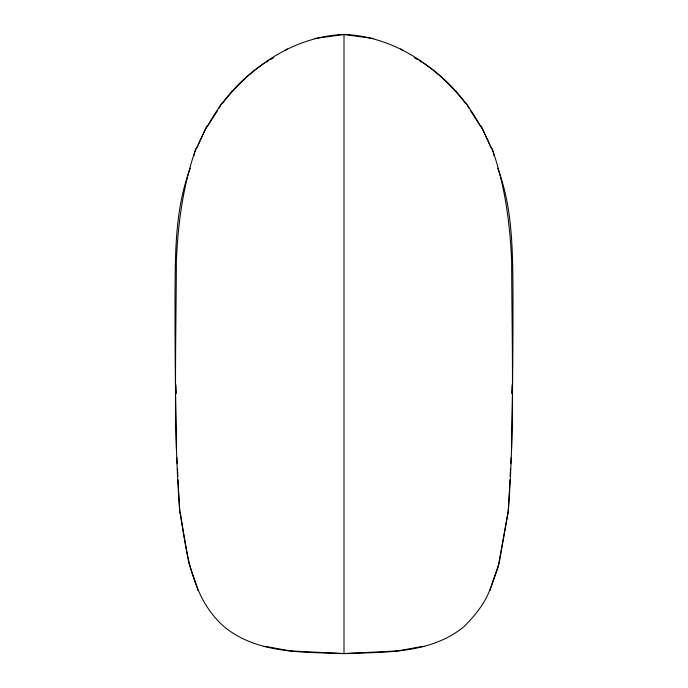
<?xml version="1.0" encoding="UTF-8"?>
<svg xmlns="http://www.w3.org/2000/svg" width="688" height="688" viewBox="0 0 688 688"><rect width="100%" height="100%" fill="white"/><g stroke="black" fill="none" stroke-linecap="round" stroke-linejoin="round"><path stroke-width="1.03" d="M509.344 491.266L508.251 511.27L499.135 563.257L491.473 585.118M509.464 489.151L509.971 479.622M510.135 476.449L510.53 469.044M510.814 463.746L511.158 457.4M511.554 449.986C512.62 395.574 513.162 341.11 512.947 286.664C512.612 248.093 512.027 208.567 499.006 171.785M512.121 384.721L511.554 393.398M193.982 155.772L194.928 151.429L205.239 129.731L217.7 110.458M264.295 63.287C240.972 78.733 221.725 100.224 208.326 124.777L206.675 126.291L197.164 147.284L195.934 148.625C183.189 184.59 178.037 222.706 176.377 260.683C176.085 344.206 173.29 427.91 179.749 511.27L180.6 514.366C186.534 554.003 192.115 598.465 224.039 626.665C257.536 654.193 303.279 651.957 344 653.6C384.721 651.957 430.464 654.193 463.961 626.665C475.494 615.124 486.27 601.897 491.129 586.107M188.994 171.785C175.079 211.225 175.311 253.623 175.027 294.911C174.898 346.614 175.423 398.318 176.446 449.986M489.882 590.657L498.078 567.368L508.251 511.27C514.71 427.91 511.915 344.206 511.623 260.683C509.963 222.706 504.811 184.59 492.066 148.625L490.836 147.284L481.325 126.291L479.674 124.777C466.275 100.224 447.028 78.733 423.705 63.287M189.303 170.865L190.404 168.104M218.836 108.704L220.753 104.602L222.878 102.899C252.049 65.265 295.384 36.378 344 34.4C392.616 36.378 435.951 65.265 465.122 102.899L467.247 104.602L469.164 108.704M285.202 50.602L287.145 48.839M266.136 62.187L268.896 60.535M270.737 59.435L273.506 57.783M314.554 38.502L344 34.538L373.446 38.502M263.676 646.6L265.852 646.471L290.121 650.908L344 653.6L397.879 650.908L422.148 646.471L424.324 646.6M414.494 57.783L417.263 59.435M419.104 60.535L421.864 62.187M400.855 48.839L402.798 50.602M470.3 110.458L482.761 129.731L493.072 151.429L494.018 155.772M497.596 168.104L498.697 170.865M196.527 585.118L188.865 563.257L179.749 511.27L178.656 491.266M196.871 586.107L198.118 590.657M176.446 393.398L175.879 384.721M176.842 457.4L177.186 463.746M177.47 469.044L177.865 476.449M178.029 479.622L178.536 489.151M344 34.4L344 653.6"/></g></svg>
